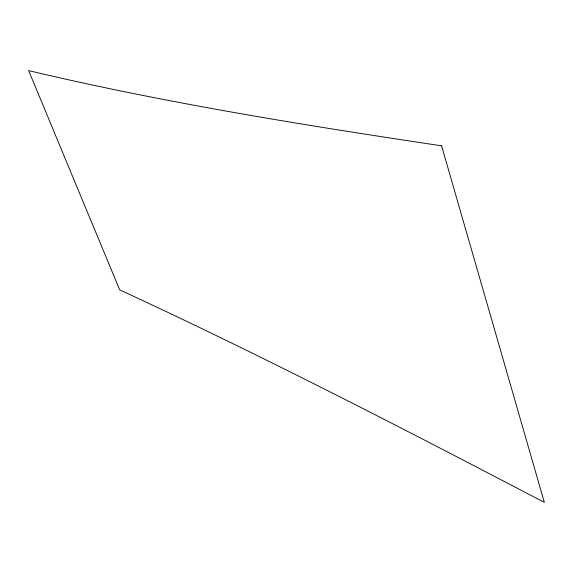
<?xml version="1.0" encoding="UTF-8"?>
<svg xmlns="http://www.w3.org/2000/svg" width="573" height="573" viewBox="0 0 573 573"><rect width="100%" height="100%" fill="white"/><g stroke="black" fill="none" stroke-linecap="round" stroke-linejoin="round"><path stroke-width="0.86" d="M441.582 145.821C303.232 125.043 164.859 102.925 28.65 70.622L119.693 289.859C263.422 356.241 404.058 429.084 544.35 502.378L441.582 145.821"/></g></svg>
